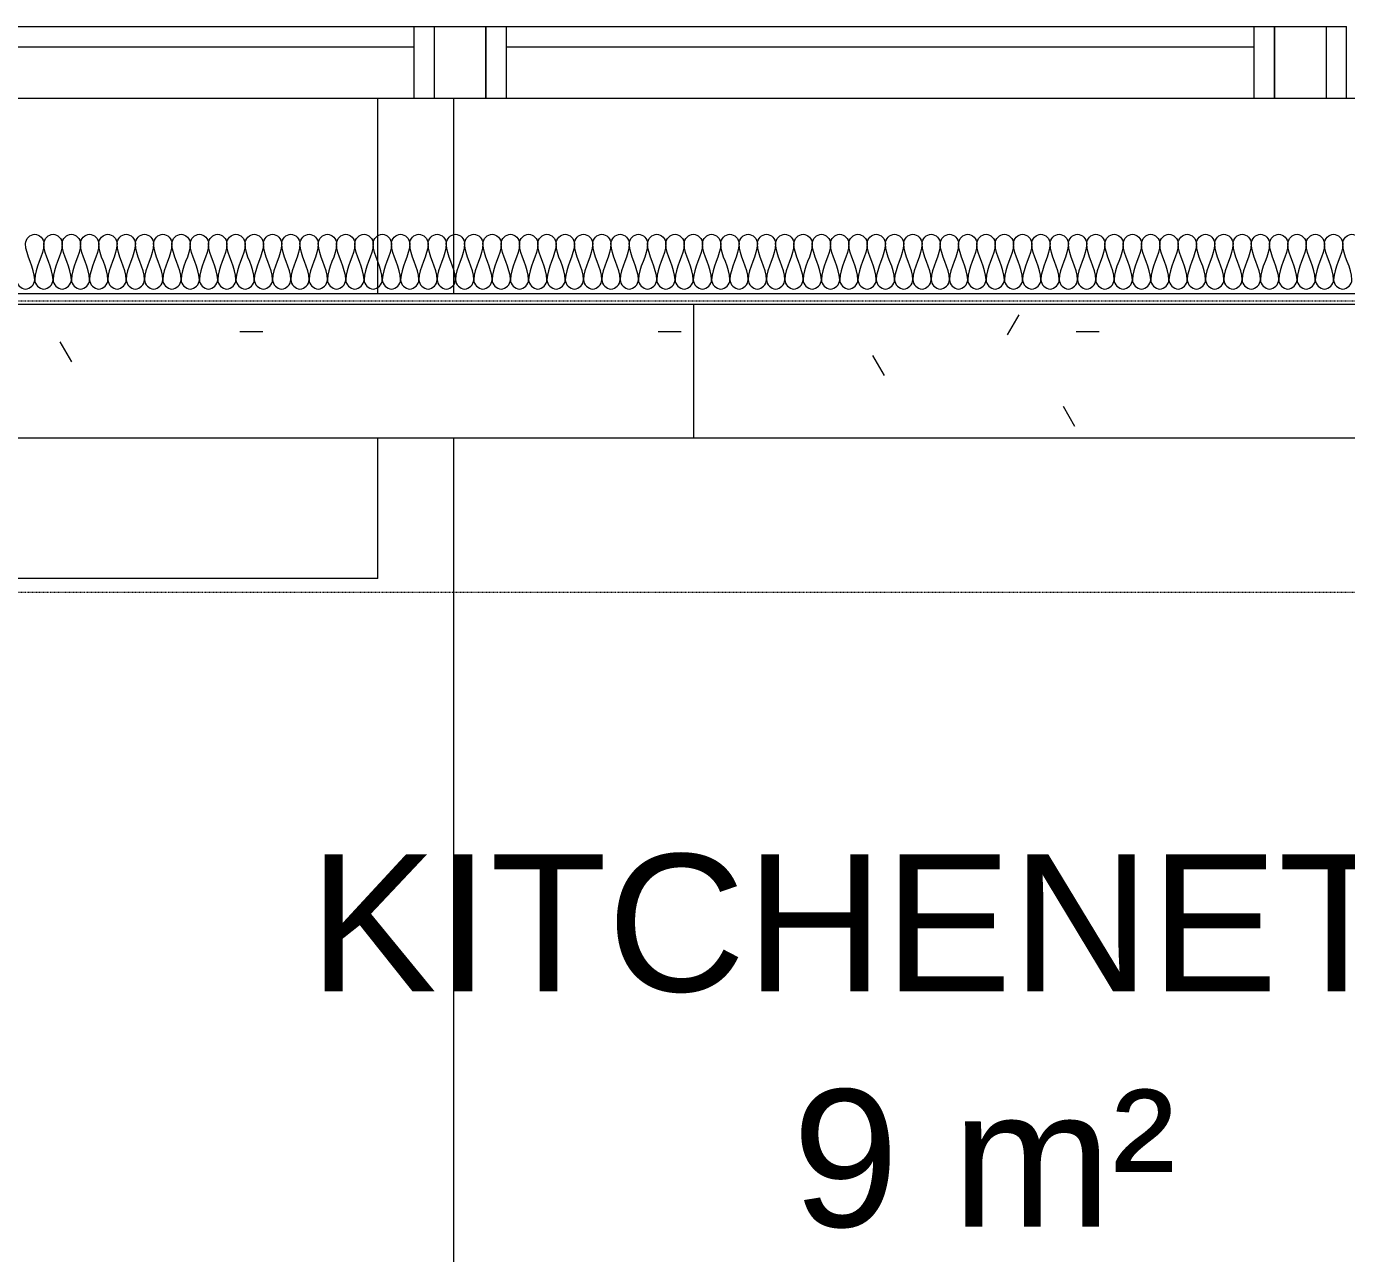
# Model space of a CAD drawing. Header units: millimetres. Extents: x -12186 to 152825, y -4386 to 9463.
# Drawn here: x 52088 to 54013, y 1416 to 3205 of the extents above; entities that cross this region are included whole.
import ezdxf

# ---------------------------------------------------------------- set-up
doc = ezdxf.new("R2010")
doc.units = ezdxf.units.MM
doc.linetypes.add('1000 Dashed', pattern=[2, 1, -1])
for name, color, linetype, lineweight in [('A-AREA-IDEN', 2, 'Continuous', 5), ('A-CLNG', 13, 'Continuous', 9), ('A-CLNG-PATT', 13, 'Continuous', 9), ('A-DETL', 90, 'Continuous', 5), ('A-FLOR-LEVL', 51, 'Continuous', 5), ('A-GLAZ-CWMG', 51, 'Continuous', 5), ('A-WALL', 113, 'Continuous', 9), ('S-COLS', 52, 'Continuous', 5), ('S-FSTN', 2, 'Continuous', 5)]:
    doc.layers.add(name, color=color, linetype=linetype, lineweight=lineweight)
doc.styles.add('Arial_2', font='arial.ttf', dxfattribs={"height": 200})
pattern_1 = [(0, (379.8, 3166.03), (812.8, 203.2), [33.528, -576.072, 33.528, -576.072, -3251.2]), (0, (379.8, 3166.03), (812.8, 203.2), [-1219.2, 33.528, -1185.672, 33.528, -576.072, -1422.4]), (0, (379.8, 3166.03), (812.8, 203.2), [-3048, 33.528, -372.872, 33.528, -982.472]), (120, (684.6, 3267.62), (-582.3764, 602.3054), [33.53, -576.07, 33.53, -3827.27]), (120, (684.6, 3267.62), (-582.3764, 602.3054), [-643.128, -576.072, 33.528, -1185.672, -2032]), (120, (684.6, 3267.62), (-582.3764, 602.3054), [-2438.4, 33.528, -576.072, 33.528, -1388.872]), (120, (684.6, 3267.62), (-582.3764, 602.3054), [-3081.53, -372.87, 33.53, -982.47]), (240, (786.2, 3674.03), (-230.4236, -805.5054), [33.53, -576.07, 33.53, -3827.27]), (240, (786.2, 3674.03), (-230.4236, -805.5054), [-643.128, -576.072, 33.528, -1185.672, -2032]), (240, (786.2, 3674.03), (-230.4236, -805.5054), [-2438.4, 33.528, -576.072, 33.528, -1388.872]), (240, (786.2, 3674.03), (-230.4236, -805.5054), [-3081.53, -372.87, 33.53, -982.47])]

# ---------------------------------------------------------------- blocks, each defined once
blk = doc.blocks.new('Structural Connections 1 - Structural Connections 1-1359859-Section B-B')
at = {"layer": 'S-FSTN'}
for p, q in [((4069.5, 3205), (5159, 3205)), ((5189, 3205), (6488.6, 3205))]:
    blk.add_line(p, q, dxfattribs=at)
blk = doc.blocks.new('Rectangular Mullion - Sheerclip 15 - 75x50 Aluminium Top and Side A Edge Frame-V317-Section B-B')
at = {"layer": 'A-GLAZ-CWMG'}
for p, q in [((4069.5, 3205), (5159, 3205)), ((4069.5, 3175), (5159, 3175))]:
    blk.add_line(p, q, dxfattribs=at)
blk = doc.blocks.new('Rectangular Mullion - 30x75-V318-Section B-B')
at = {"layer": 'A-GLAZ-CWMG'}
for p, q in [((5159, 3205), (5189, 3205)), ((5159, 3205), (5159, 3100)), ((5189, 3100), (5189, 3205))]:
    blk.add_line(p, q, dxfattribs=at)
blk = doc.blocks.new('Rectangular Mullion - Sheerclip 15 - 75x50 Aluminium Top and Side A Edge Frame-V320-Section B-B')
at = {"layer": 'A-GLAZ-CWMG'}
blk.add_line((5294, 3175), (6383.6, 3175), dxfattribs=at)
blk = doc.blocks.new('Rectangular Mullion - 30x75-V321-Section B-B')
at = {"layer": 'A-GLAZ-CWMG'}
for p, q in [((5264, 3205), (5294, 3205)), ((5264, 3205), (5264, 3100)), ((5294, 3100), (5294, 3205))]:
    blk.add_line(p, q, dxfattribs=at)
blk = doc.blocks.new('Ceilings 9 - Ceilings 2-1447905-Section B-B')
at = {"layer": 'A-CLNG-PATT'}
h = blk.add_hatch(dxfattribs=at)
h.set_pattern_fill('FP_109', color=256, style=0, pattern_type=2)
h.set_pattern_definition(pattern_1)
h.paths.add_polyline_path([(4684.2, 2605), (5566.9, 2605), (5566.9, 2800), (4529.7, 2800), (4529.7, 2605)])
h = blk.add_hatch(dxfattribs=at)
h.set_pattern_fill('FP_109', color=256, style=0, pattern_type=2)
h.set_pattern_definition(pattern_1)
h.paths.add_polyline_path([(5566.9, 2605), (7198.5, 2605), (7198.5, 2800), (5566.9, 2800), (5566.9, 2644.3)])
at = {"layer": 'A-CLNG'}
for p, q in [((5566.9, 2605), (5566.9, 2800)), ((4529.7, 2605), (5566.9, 2605)), ((5566.9, 2605), (7198.5, 2605))]:
    blk.add_line(p, q, dxfattribs=at)

msp = doc.modelspace()

# ---------------------------------------------------------------- linework, layer by layer
at = {"layer": 'A-CLNG'}
for p, q in [((54692.6, 2815), (52023.9, 2815)), ((52023.9, 2800), (54692.6, 2800))]:
    msp.add_line(p, q, dxfattribs=at)
at = {"layer": 'A-DETL'}
for points in [[(52087.2, 2888.7), (52087.2, 2895), (52100.5, 2909.1), (52113.9, 2895), (52113.9, 2888.7)], [(52100.5, 2835.4), (52100.5, 2853.7), (52087.2, 2870.4), (52087.2, 2888.7)], [(52113.9, 2888.7), (52113.9, 2870.4), (52100.5, 2853.7), (52100.5, 2835.4)], [(52113.9, 2888.7), (52113.9, 2895), (52127.2, 2909.1), (52140.5, 2895), (52140.5, 2888.7)], [(52127.2, 2835.4), (52127.2, 2853.7), (52113.9, 2870.4), (52113.9, 2888.7)], [(52140.5, 2888.7), (52140.5, 2870.4), (52127.2, 2853.7), (52127.2, 2835.4)], [(52140.5, 2888.7), (52140.5, 2895), (52153.9, 2909.1), (52167.2, 2895), (52167.2, 2888.7)], [(52153.9, 2835.4), (52153.9, 2853.7), (52140.5, 2870.4), (52140.5, 2888.7)], [(52167.2, 2888.7), (52167.2, 2870.4), (52153.9, 2853.7), (52153.9, 2835.4)], [(52167.2, 2888.7), (52167.2, 2895), (52180.5, 2909.1), (52193.9, 2895), (52193.9, 2888.7)], [(52180.5, 2835.4), (52180.5, 2853.7), (52167.2, 2870.4), (52167.2, 2888.7)], [(52193.9, 2888.7), (52193.9, 2870.4), (52180.5, 2853.7), (52180.5, 2835.4)], [(52193.9, 2888.7), (52193.9, 2895), (52207.2, 2909.1), (52220.5, 2895), (52220.5, 2888.7)], [(52207.2, 2835.4), (52207.2, 2853.7), (52193.9, 2870.4), (52193.9, 2888.7)], [(52220.5, 2888.7), (52220.5, 2870.4), (52207.2, 2853.7), (52207.2, 2835.4)], [(52220.5, 2888.7), (52220.5, 2895), (52233.9, 2909.1), (52247.2, 2895), (52247.2, 2888.7)], [(52233.9, 2835.4), (52233.9, 2853.7), (52220.5, 2870.4), (52220.5, 2888.7)], [(52247.2, 2888.7), (52247.2, 2870.4), (52233.9, 2853.7), (52233.9, 2835.4)], [(52247.2, 2888.7), (52247.2, 2895), (52260.5, 2909.1), (52273.9, 2895), (52273.9, 2888.7)], [(52260.5, 2835.4), (52260.5, 2853.7), (52247.2, 2870.4), (52247.2, 2888.7)], [(52273.9, 2888.7), (52273.9, 2870.4), (52260.5, 2853.7), (52260.5, 2835.4)], [(52273.9, 2888.7), (52273.9, 2895), (52287.2, 2909.1), (52300.5, 2895), (52300.5, 2888.7)], [(52287.2, 2835.4), (52287.2, 2853.7), (52273.9, 2870.4), (52273.9, 2888.7)], [(52300.5, 2888.7), (52300.5, 2870.4), (52287.2, 2853.7), (52287.2, 2835.4)], [(52300.5, 2888.7), (52300.5, 2895), (52313.9, 2909.1), (52327.2, 2895), (52327.2, 2888.7)], [(52313.9, 2835.4), (52313.9, 2853.7), (52300.5, 2870.4), (52300.5, 2888.7)], [(52327.2, 2888.7), (52327.2, 2870.4), (52313.9, 2853.7), (52313.9, 2835.4)], [(52327.2, 2888.7), (52327.2, 2895), (52340.5, 2909.1), (52353.9, 2895), (52353.9, 2888.7)], [(52340.5, 2835.4), (52340.5, 2853.7), (52327.2, 2870.4), (52327.2, 2888.7)], [(52353.9, 2888.7), (52353.9, 2870.4), (52340.5, 2853.7), (52340.5, 2835.4)], [(52353.9, 2888.7), (52353.9, 2895), (52367.2, 2909.1), (52380.5, 2895), (52380.5, 2888.7)], [(52367.2, 2835.4), (52367.2, 2853.7), (52353.9, 2870.4), (52353.9, 2888.7)], [(52380.5, 2888.7), (52380.5, 2870.4), (52367.2, 2853.7), (52367.2, 2835.4)], [(52380.5, 2888.7), (52380.5, 2895), (52393.9, 2909.1), (52407.2, 2895), (52407.2, 2888.7)], [(52393.9, 2835.4), (52393.9, 2853.7), (52380.5, 2870.4), (52380.5, 2888.7)], [(52407.2, 2888.7), (52407.2, 2870.4), (52393.9, 2853.7), (52393.9, 2835.4)], [(52407.2, 2888.7), (52407.2, 2895), (52420.5, 2909.1), (52433.9, 2895), (52433.9, 2888.7)], [(52420.5, 2835.4), (52420.5, 2853.7), (52407.2, 2870.4), (52407.2, 2888.7)], [(52433.9, 2888.7), (52433.9, 2870.4), (52420.5, 2853.7), (52420.5, 2835.4)], [(52433.9, 2888.7), (52433.9, 2895), (52447.2, 2909.1), (52460.5, 2895), (52460.5, 2888.7)], [(52447.2, 2835.4), (52447.2, 2853.7), (52433.9, 2870.4), (52433.9, 2888.7)], [(52460.5, 2888.7), (52460.5, 2870.4), (52447.2, 2853.7), (52447.2, 2835.4)], [(52460.5, 2888.7), (52460.5, 2895), (52473.9, 2909.1), (52487.2, 2895), (52487.2, 2888.7)], [(52473.9, 2835.4), (52473.9, 2853.7), (52460.5, 2870.4), (52460.5, 2888.7)], [(52487.2, 2888.7), (52487.2, 2870.4), (52473.9, 2853.7), (52473.9, 2835.4)], [(52487.2, 2888.7), (52487.2, 2895), (52500.5, 2909.1), (52513.9, 2895), (52513.9, 2888.7)], [(52500.5, 2835.4), (52500.5, 2853.7), (52487.2, 2870.4), (52487.2, 2888.7)], [(52513.9, 2888.7), (52513.9, 2870.4), (52500.5, 2853.7), (52500.5, 2835.4)], [(52513.9, 2888.7), (52513.9, 2895), (52527.2, 2909.1), (52540.5, 2895), (52540.5, 2888.7)], [(52527.2, 2835.4), (52527.2, 2853.7), (52513.9, 2870.4), (52513.9, 2888.7)], [(52540.5, 2888.7), (52540.5, 2870.4), (52527.2, 2853.7), (52527.2, 2835.4)], [(52540.5, 2888.7), (52540.5, 2895), (52553.9, 2909.1), (52567.2, 2895), (52567.2, 2888.7)], [(52553.9, 2835.4), (52553.9, 2853.7), (52540.5, 2870.4), (52540.5, 2888.7)], [(52567.2, 2888.7), (52567.2, 2870.4), (52553.9, 2853.7), (52553.9, 2835.4)], [(52567.2, 2888.7), (52567.2, 2895), (52580.5, 2909.1), (52593.9, 2895), (52593.9, 2888.7)], [(52580.5, 2835.4), (52580.5, 2853.7), (52567.2, 2870.4), (52567.2, 2888.7)], [(52593.9, 2888.7), (52593.9, 2870.4), (52580.5, 2853.7), (52580.5, 2835.4)], [(52593.9, 2888.7), (52593.9, 2895), (52607.2, 2909.1), (52620.5, 2895), (52620.5, 2888.7)], [(52607.2, 2835.4), (52607.2, 2853.7), (52593.9, 2870.4), (52593.9, 2888.7)], [(52620.5, 2888.7), (52620.5, 2870.4), (52607.2, 2853.7), (52607.2, 2835.4)], [(52620.5, 2888.7), (52620.5, 2895), (52633.9, 2909.1), (52647.2, 2895), (52647.2, 2888.7)], [(52633.9, 2835.4), (52633.9, 2853.7), (52620.5, 2870.4), (52620.5, 2888.7)], [(52647.2, 2888.7), (52647.2, 2870.4), (52633.9, 2853.7), (52633.9, 2835.4)], [(52647.2, 2888.7), (52647.2, 2895), (52660.5, 2909.1), (52673.9, 2895), (52673.9, 2888.7)], [(52660.5, 2835.4), (52660.5, 2853.7), (52647.2, 2870.4), (52647.2, 2888.7)], [(52673.9, 2888.7), (52673.9, 2870.4), (52660.5, 2853.7), (52660.5, 2835.4)], [(52673.9, 2888.7), (52673.9, 2895), (52687.2, 2909.1), (52700.5, 2895), (52700.5, 2888.7)], [(52687.2, 2835.4), (52687.2, 2853.7), (52673.9, 2870.4), (52673.9, 2888.7)], [(52700.5, 2888.7), (52700.5, 2870.4), (52687.2, 2853.7), (52687.2, 2835.4)], [(52700.5, 2888.7), (52700.5, 2895), (52713.9, 2909.1), (52727.2, 2895), (52727.2, 2888.7)], [(52713.9, 2835.4), (52713.9, 2853.7), (52700.5, 2870.4), (52700.5, 2888.7)], [(52727.2, 2888.7), (52727.2, 2870.4), (52713.9, 2853.7), (52713.9, 2835.4)], [(52727.2, 2888.7), (52727.2, 2895), (52740.5, 2909.1), (52753.9, 2895), (52753.9, 2888.7)], [(52740.5, 2835.4), (52740.5, 2853.7), (52727.2, 2870.4), (52727.2, 2888.7)], [(52753.9, 2888.7), (52753.9, 2870.4), (52740.5, 2853.7), (52740.5, 2835.4)], [(52753.9, 2888.7), (52753.9, 2895), (52767.2, 2909.1), (52780.5, 2895), (52780.5, 2888.7)], [(52767.2, 2835.4), (52767.2, 2853.7), (52753.9, 2870.4), (52753.9, 2888.7)], [(52780.5, 2888.7), (52780.5, 2870.4), (52767.2, 2853.7), (52767.2, 2835.4)], [(52780.5, 2888.7), (52780.5, 2895), (52793.9, 2909.1), (52807.2, 2895), (52807.2, 2888.7)], [(52793.9, 2835.4), (52793.9, 2853.7), (52780.5, 2870.4), (52780.5, 2888.7)], [(52807.2, 2888.7), (52807.2, 2870.4), (52793.9, 2853.7), (52793.9, 2835.4)], [(52807.2, 2888.7), (52807.2, 2895), (52820.5, 2909.1), (52833.9, 2895), (52833.9, 2888.7)], [(52820.5, 2835.4), (52820.5, 2853.7), (52807.2, 2870.4), (52807.2, 2888.7)], [(52833.9, 2888.7), (52833.9, 2870.4), (52820.5, 2853.7), (52820.5, 2835.4)], [(52833.9, 2888.7), (52833.9, 2895), (52847.2, 2909.1), (52860.5, 2895), (52860.5, 2888.7)], [(52847.2, 2835.4), (52847.2, 2853.7), (52833.9, 2870.4), (52833.9, 2888.7)], [(52860.5, 2888.7), (52860.5, 2870.4), (52847.2, 2853.7), (52847.2, 2835.4)], [(52860.5, 2888.7), (52860.5, 2895), (52873.9, 2909.1), (52887.2, 2895), (52887.2, 2888.7)], [(52873.9, 2835.4), (52873.9, 2853.7), (52860.5, 2870.4), (52860.5, 2888.7)], [(52887.2, 2888.7), (52887.2, 2870.4), (52873.9, 2853.7), (52873.9, 2835.4)], [(52887.2, 2888.7), (52887.2, 2895), (52900.5, 2909.1), (52913.9, 2895), (52913.9, 2888.7)], [(52900.5, 2835.4), (52900.5, 2853.7), (52887.2, 2870.4), (52887.2, 2888.7)], [(52913.9, 2888.7), (52913.9, 2870.4), (52900.5, 2853.7), (52900.5, 2835.4)], [(52913.9, 2888.7), (52913.9, 2895), (52927.2, 2909.1), (52940.5, 2895), (52940.5, 2888.7)], [(52927.2, 2835.4), (52927.2, 2853.7), (52913.9, 2870.4), (52913.9, 2888.7)], [(52940.5, 2888.7), (52940.5, 2870.4), (52927.2, 2853.7), (52927.2, 2835.4)], [(52940.5, 2888.7), (52940.5, 2895), (52953.9, 2909.1), (52967.2, 2895), (52967.2, 2888.7)], [(52953.9, 2835.4), (52953.9, 2853.7), (52940.5, 2870.4), (52940.5, 2888.7)], [(52967.2, 2888.7), (52967.2, 2870.4), (52953.9, 2853.7), (52953.9, 2835.4)], [(52967.2, 2888.7), (52967.2, 2895), (52980.5, 2909.1), (52993.9, 2895), (52993.9, 2888.7)], [(52980.5, 2835.4), (52980.5, 2853.7), (52967.2, 2870.4), (52967.2, 2888.7)], [(52993.9, 2888.7), (52993.9, 2870.4), (52980.5, 2853.7), (52980.5, 2835.4)], [(52993.9, 2888.7), (52993.9, 2895), (53007.2, 2909.1), (53020.5, 2895), (53020.5, 2888.7)], [(53007.2, 2835.4), (53007.2, 2853.7), (52993.9, 2870.4), (52993.9, 2888.7)], [(53020.5, 2888.7), (53020.5, 2870.4), (53007.2, 2853.7), (53007.2, 2835.4)], [(53020.5, 2888.7), (53020.5, 2895), (53033.9, 2909.1), (53047.2, 2895), (53047.2, 2888.7)], [(53033.9, 2835.4), (53033.9, 2853.7), (53020.5, 2870.4), (53020.5, 2888.7)], [(53047.2, 2888.7), (53047.2, 2870.4), (53033.9, 2853.7), (53033.9, 2835.4)], [(53047.2, 2888.7), (53047.2, 2895), (53060.5, 2909.1), (53073.9, 2895), (53073.9, 2888.7)], [(53060.5, 2835.4), (53060.5, 2853.7), (53047.2, 2870.4), (53047.2, 2888.7)], [(53073.9, 2888.7), (53073.9, 2870.4), (53060.5, 2853.7), (53060.5, 2835.4)], [(53073.9, 2888.7), (53073.9, 2895), (53087.2, 2909.1), (53100.5, 2895), (53100.5, 2888.7)], [(53087.2, 2835.4), (53087.2, 2853.7), (53073.9, 2870.4), (53073.9, 2888.7)], [(53100.5, 2888.7), (53100.5, 2870.4), (53087.2, 2853.7), (53087.2, 2835.4)], [(53100.5, 2888.7), (53100.5, 2895), (53113.9, 2909.1), (53127.2, 2895), (53127.2, 2888.7)], [(53113.9, 2835.4), (53113.9, 2853.7), (53100.5, 2870.4), (53100.5, 2888.7)], [(53127.2, 2888.7), (53127.2, 2870.4), (53113.9, 2853.7), (53113.9, 2835.4)], [(53127.2, 2888.7), (53127.2, 2895), (53140.5, 2909.1), (53153.9, 2895), (53153.9, 2888.7)], [(53140.5, 2835.4), (53140.5, 2853.7), (53127.2, 2870.4), (53127.2, 2888.7)], [(53153.9, 2888.7), (53153.9, 2870.4), (53140.5, 2853.7), (53140.5, 2835.4)], [(53153.9, 2888.7), (53153.9, 2895), (53167.2, 2909.1), (53180.5, 2895), (53180.5, 2888.7)], [(53167.2, 2835.4), (53167.2, 2853.7), (53153.9, 2870.4), (53153.9, 2888.7)], [(53180.5, 2888.7), (53180.5, 2870.4), (53167.2, 2853.7), (53167.2, 2835.4)], [(53180.5, 2888.7), (53180.5, 2895), (53193.9, 2909.1), (53207.2, 2895), (53207.2, 2888.7)], [(53193.9, 2835.4), (53193.9, 2853.7), (53180.5, 2870.4), (53180.5, 2888.7)], [(53207.2, 2888.7), (53207.2, 2870.4), (53193.9, 2853.7), (53193.9, 2835.4)], [(53207.2, 2888.7), (53207.2, 2895), (53220.5, 2909.1), (53233.9, 2895), (53233.9, 2888.7)], [(53220.5, 2835.4), (53220.5, 2853.7), (53207.2, 2870.4), (53207.2, 2888.7)], [(53233.9, 2888.7), (53233.9, 2870.4), (53220.5, 2853.7), (53220.5, 2835.4)], [(53233.9, 2888.7), (53233.9, 2895), (53247.2, 2909.1), (53260.5, 2895), (53260.5, 2888.7)], [(53247.2, 2835.4), (53247.2, 2853.7), (53233.9, 2870.4), (53233.9, 2888.7)], [(53260.5, 2888.7), (53260.5, 2870.4), (53247.2, 2853.7), (53247.2, 2835.4)], [(53260.5, 2888.7), (53260.5, 2895), (53273.9, 2909.1), (53287.2, 2895), (53287.2, 2888.7)], [(53273.9, 2835.4), (53273.9, 2853.7), (53260.5, 2870.4), (53260.5, 2888.7)], [(53287.2, 2888.7), (53287.2, 2870.4), (53273.9, 2853.7), (53273.9, 2835.4)], [(53287.2, 2888.7), (53287.2, 2895), (53300.5, 2909.1), (53313.9, 2895), (53313.9, 2888.7)], [(53300.5, 2835.4), (53300.5, 2853.7), (53287.2, 2870.4), (53287.2, 2888.7)], [(53313.9, 2888.7), (53313.9, 2870.4), (53300.5, 2853.7), (53300.5, 2835.4)], [(53313.9, 2888.7), (53313.9, 2895), (53327.2, 2909.1), (53340.5, 2895), (53340.5, 2888.7)], [(53327.2, 2835.4), (53327.2, 2853.7), (53313.9, 2870.4), (53313.9, 2888.7)], [(53340.5, 2888.7), (53340.5, 2870.4), (53327.2, 2853.7), (53327.2, 2835.4)], [(53340.5, 2888.7), (53340.5, 2895), (53353.9, 2909.1), (53367.2, 2895), (53367.2, 2888.7)], [(53353.9, 2835.4), (53353.9, 2853.7), (53340.5, 2870.4), (53340.5, 2888.7)], [(53367.2, 2888.7), (53367.2, 2870.4), (53353.9, 2853.7), (53353.9, 2835.4)], [(53367.2, 2888.7), (53367.2, 2895), (53380.5, 2909.1), (53393.9, 2895), (53393.9, 2888.7)], [(53380.5, 2835.4), (53380.5, 2853.7), (53367.2, 2870.4), (53367.2, 2888.7)], [(53393.9, 2888.7), (53393.9, 2870.4), (53380.5, 2853.7), (53380.5, 2835.4)], [(53393.9, 2888.7), (53393.9, 2895), (53407.2, 2909.1), (53420.5, 2895), (53420.5, 2888.7)], [(53407.2, 2835.4), (53407.2, 2853.7), (53393.9, 2870.4), (53393.9, 2888.7)], [(53420.5, 2888.7), (53420.5, 2870.4), (53407.2, 2853.7), (53407.2, 2835.4)], [(53420.5, 2888.7), (53420.5, 2895), (53433.9, 2909.1), (53447.2, 2895), (53447.2, 2888.7)], [(53433.9, 2835.4), (53433.9, 2853.7), (53420.5, 2870.4), (53420.5, 2888.7)], [(53447.2, 2888.7), (53447.2, 2870.4), (53433.9, 2853.7), (53433.9, 2835.4)], [(53447.2, 2888.7), (53447.2, 2895), (53460.5, 2909.1), (53473.9, 2895), (53473.9, 2888.7)], [(53460.5, 2835.4), (53460.5, 2853.7), (53447.2, 2870.4), (53447.2, 2888.7)], [(53473.9, 2888.7), (53473.9, 2870.4), (53460.5, 2853.7), (53460.5, 2835.4)], [(53473.9, 2888.7), (53473.9, 2895), (53487.2, 2909.1), (53500.5, 2895), (53500.5, 2888.7)], [(53487.2, 2835.4), (53487.2, 2853.7), (53473.9, 2870.4), (53473.9, 2888.7)], [(53500.5, 2888.7), (53500.5, 2870.4), (53487.2, 2853.7), (53487.2, 2835.4)], [(53500.5, 2888.7), (53500.5, 2895), (53513.9, 2909.1), (53527.2, 2895), (53527.2, 2888.7)], [(53513.9, 2835.4), (53513.9, 2853.7), (53500.5, 2870.4), (53500.5, 2888.7)], [(53527.2, 2888.7), (53527.2, 2870.4), (53513.9, 2853.7), (53513.9, 2835.4)], [(53527.2, 2888.7), (53527.2, 2895), (53540.5, 2909.1), (53553.9, 2895), (53553.9, 2888.7)], [(53540.5, 2835.4), (53540.5, 2853.7), (53527.2, 2870.4), (53527.2, 2888.7)], [(53553.9, 2888.7), (53553.9, 2870.4), (53540.5, 2853.7), (53540.5, 2835.4)], [(53553.9, 2888.7), (53553.9, 2895), (53567.2, 2909.1), (53580.5, 2895), (53580.5, 2888.7)], [(53567.2, 2835.4), (53567.2, 2853.7), (53553.9, 2870.4), (53553.9, 2888.7)], [(53580.5, 2888.7), (53580.5, 2870.4), (53567.2, 2853.7), (53567.2, 2835.4)], [(53580.5, 2888.7), (53580.5, 2895), (53593.9, 2909.1), (53607.2, 2895), (53607.2, 2888.7)], [(53593.9, 2835.4), (53593.9, 2853.7), (53580.5, 2870.4), (53580.5, 2888.7)], [(53607.2, 2888.7), (53607.2, 2870.4), (53593.9, 2853.7), (53593.9, 2835.4)], [(53607.2, 2888.7), (53607.2, 2895), (53620.5, 2909.1), (53633.9, 2895), (53633.9, 2888.7)], [(53620.5, 2835.4), (53620.5, 2853.7), (53607.2, 2870.4), (53607.2, 2888.7)], [(53633.9, 2888.7), (53633.9, 2870.4), (53620.5, 2853.7), (53620.5, 2835.4)], [(53633.9, 2888.7), (53633.9, 2895), (53647.2, 2909.1), (53660.5, 2895), (53660.5, 2888.7)], [(53647.2, 2835.4), (53647.2, 2853.7), (53633.9, 2870.4), (53633.9, 2888.7)], [(53660.5, 2888.7), (53660.5, 2870.4), (53647.2, 2853.7), (53647.2, 2835.4)], [(53660.5, 2888.7), (53660.5, 2895), (53673.9, 2909.1), (53687.2, 2895), (53687.2, 2888.7)], [(53673.9, 2835.4), (53673.9, 2853.7), (53660.5, 2870.4), (53660.5, 2888.7)], [(53687.2, 2888.7), (53687.2, 2870.4), (53673.9, 2853.7), (53673.9, 2835.4)], [(53687.2, 2888.7), (53687.2, 2895), (53700.5, 2909.1), (53713.9, 2895), (53713.9, 2888.7)], [(53700.5, 2835.4), (53700.5, 2853.7), (53687.2, 2870.4), (53687.2, 2888.7)], [(53713.9, 2888.7), (53713.9, 2870.4), (53700.5, 2853.7), (53700.5, 2835.4)], [(53713.9, 2888.7), (53713.9, 2895), (53727.2, 2909.1), (53740.5, 2895), (53740.5, 2888.7)], [(53727.2, 2835.4), (53727.2, 2853.7), (53713.9, 2870.4), (53713.9, 2888.7)], [(53740.5, 2888.7), (53740.5, 2870.4), (53727.2, 2853.7), (53727.2, 2835.4)], [(53740.5, 2888.7), (53740.5, 2895), (53753.9, 2909.1), (53767.2, 2895), (53767.2, 2888.7)], [(53753.9, 2835.4), (53753.9, 2853.7), (53740.5, 2870.4), (53740.5, 2888.7)], [(53767.2, 2888.7), (53767.2, 2870.4), (53753.9, 2853.7), (53753.9, 2835.4)], [(53767.2, 2888.7), (53767.2, 2895), (53780.5, 2909.1), (53793.9, 2895), (53793.9, 2888.7)], [(53780.5, 2835.4), (53780.5, 2853.7), (53767.2, 2870.4), (53767.2, 2888.7)], [(53793.9, 2888.7), (53793.9, 2870.4), (53780.5, 2853.7), (53780.5, 2835.4)], [(53793.9, 2888.7), (53793.9, 2895), (53807.2, 2909.1), (53820.5, 2895), (53820.5, 2888.7)], [(53807.2, 2835.4), (53807.2, 2853.7), (53793.9, 2870.4), (53793.9, 2888.7)], [(53820.5, 2888.7), (53820.5, 2870.4), (53807.2, 2853.7), (53807.2, 2835.4)], [(53820.5, 2888.7), (53820.5, 2895), (53833.9, 2909.1), (53847.2, 2895), (53847.2, 2888.7)], [(53833.9, 2835.4), (53833.9, 2853.7), (53820.5, 2870.4), (53820.5, 2888.7)], [(53847.2, 2888.7), (53847.2, 2870.4), (53833.9, 2853.7), (53833.9, 2835.4)], [(53847.2, 2888.7), (53847.2, 2895), (53860.5, 2909.1), (53873.9, 2895), (53873.9, 2888.7)], [(53860.5, 2835.4), (53860.5, 2853.7), (53847.2, 2870.4), (53847.2, 2888.7)], [(53873.9, 2888.7), (53873.9, 2870.4), (53860.5, 2853.7), (53860.5, 2835.4)], [(53873.9, 2888.7), (53873.9, 2895), (53887.2, 2909.1), (53900.5, 2895), (53900.5, 2888.7)], [(53887.2, 2835.4), (53887.2, 2853.7), (53873.9, 2870.4), (53873.9, 2888.7)], [(53900.5, 2888.7), (53900.5, 2870.4), (53887.2, 2853.7), (53887.2, 2835.4)], [(53900.5, 2888.7), (53900.5, 2895), (53913.9, 2909.1), (53927.2, 2895), (53927.2, 2888.7)], [(53913.9, 2835.4), (53913.9, 2853.7), (53900.5, 2870.4), (53900.5, 2888.7)], [(53927.2, 2888.7), (53927.2, 2870.4), (53913.9, 2853.7), (53913.9, 2835.4)], [(53927.2, 2888.7), (53927.2, 2895), (53940.5, 2909.1), (53953.9, 2895), (53953.9, 2888.7)], [(53940.5, 2835.4), (53940.5, 2853.7), (53927.2, 2870.4), (53927.2, 2888.7)], [(53953.9, 2888.7), (53953.9, 2870.4), (53940.5, 2853.7), (53940.5, 2835.4)], [(53953.9, 2888.7), (53953.9, 2895), (53967.2, 2909.1), (53980.5, 2895), (53980.5, 2888.7)], [(53967.2, 2835.4), (53967.2, 2853.7), (53953.9, 2870.4), (53953.9, 2888.7)], [(53980.5, 2888.7), (53980.5, 2870.4), (53967.2, 2853.7), (53967.2, 2835.4)], [(53980.5, 2888.7), (53980.5, 2895), (53993.9, 2909.1), (54007.2, 2895), (54007.2, 2888.7)], [(53993.9, 2835.4), (53993.9, 2853.7), (53980.5, 2870.4), (53980.5, 2888.7)], [(54007.2, 2888.7), (54007.2, 2870.4), (53993.9, 2853.7), (53993.9, 2835.4)], [(54007.2, 2888.7), (54007.2, 2895), (54020.5, 2909.1), (54033.9, 2895), (54033.9, 2888.7)], [(54020.5, 2835.4), (54020.5, 2853.7), (54007.2, 2870.4), (54007.2, 2888.7)], [(52073.9, 2835.4), (52073.9, 2829.1), (52087.2, 2815), (52100.5, 2829.1), (52100.5, 2835.4)], [(52100.5, 2835.4), (52100.5, 2829.1), (52113.9, 2815), (52127.2, 2829.1), (52127.2, 2835.4)], [(52127.2, 2835.4), (52127.2, 2829.1), (52140.5, 2815), (52153.9, 2829.1), (52153.9, 2835.4)], [(52153.9, 2835.4), (52153.9, 2829.1), (52167.2, 2815), (52180.5, 2829.1), (52180.5, 2835.4)], [(52180.5, 2835.4), (52180.5, 2829.1), (52193.9, 2815), (52207.2, 2829.1), (52207.2, 2835.4)], [(52207.2, 2835.4), (52207.2, 2829.1), (52220.5, 2815), (52233.9, 2829.1), (52233.9, 2835.4)], [(52233.9, 2835.4), (52233.9, 2829.1), (52247.2, 2815), (52260.5, 2829.1), (52260.5, 2835.4)], [(52260.5, 2835.4), (52260.5, 2829.1), (52273.9, 2815), (52287.2, 2829.1), (52287.2, 2835.4)], [(52287.2, 2835.4), (52287.2, 2829.1), (52300.5, 2815), (52313.9, 2829.1), (52313.9, 2835.4)], [(52313.9, 2835.4), (52313.9, 2829.1), (52327.2, 2815), (52340.5, 2829.1), (52340.5, 2835.4)], [(52340.5, 2835.4), (52340.5, 2829.1), (52353.9, 2815), (52367.2, 2829.1), (52367.2, 2835.4)], [(52367.2, 2835.4), (52367.2, 2829.1), (52380.5, 2815), (52393.9, 2829.1), (52393.9, 2835.4)], [(52393.9, 2835.4), (52393.9, 2829.1), (52407.2, 2815), (52420.5, 2829.1), (52420.5, 2835.4)], [(52420.5, 2835.4), (52420.5, 2829.1), (52433.9, 2815), (52447.2, 2829.1), (52447.2, 2835.4)], [(52447.2, 2835.4), (52447.2, 2829.1), (52460.5, 2815), (52473.9, 2829.1), (52473.9, 2835.4)], [(52473.9, 2835.4), (52473.9, 2829.1), (52487.2, 2815), (52500.5, 2829.1), (52500.5, 2835.4)], [(52500.5, 2835.4), (52500.5, 2829.1), (52513.9, 2815), (52527.2, 2829.1), (52527.2, 2835.4)], [(52527.2, 2835.4), (52527.2, 2829.1), (52540.5, 2815), (52553.9, 2829.1), (52553.9, 2835.4)], [(52553.9, 2835.4), (52553.9, 2829.1), (52567.2, 2815), (52580.5, 2829.1), (52580.5, 2835.4)], [(52580.5, 2835.4), (52580.5, 2829.1), (52593.9, 2815), (52607.2, 2829.1), (52607.2, 2835.4)], [(52607.2, 2835.4), (52607.2, 2829.1), (52620.5, 2815), (52633.9, 2829.1), (52633.9, 2835.4)], [(52633.9, 2835.4), (52633.9, 2829.1), (52647.2, 2815), (52660.5, 2829.1), (52660.5, 2835.4)], [(52660.5, 2835.4), (52660.5, 2829.1), (52673.9, 2815), (52687.2, 2829.1), (52687.2, 2835.4)], [(52687.2, 2835.4), (52687.2, 2829.1), (52700.5, 2815), (52713.9, 2829.1), (52713.9, 2835.4)], [(52713.9, 2835.4), (52713.9, 2829.1), (52727.2, 2815), (52740.5, 2829.1), (52740.5, 2835.4)], [(52740.5, 2835.4), (52740.5, 2829.1), (52753.9, 2815), (52767.2, 2829.1), (52767.2, 2835.4)], [(52767.2, 2835.4), (52767.2, 2829.1), (52780.5, 2815), (52793.9, 2829.1), (52793.9, 2835.4)], [(52793.9, 2835.4), (52793.9, 2829.1), (52807.2, 2815), (52820.5, 2829.1), (52820.5, 2835.4)], [(52820.5, 2835.4), (52820.5, 2829.1), (52833.9, 2815), (52847.2, 2829.1), (52847.2, 2835.4)], [(52847.2, 2835.4), (52847.2, 2829.1), (52860.5, 2815), (52873.9, 2829.1), (52873.9, 2835.4)], [(52873.9, 2835.4), (52873.9, 2829.1), (52887.2, 2815), (52900.5, 2829.1), (52900.5, 2835.4)], [(52900.5, 2835.4), (52900.5, 2829.1), (52913.9, 2815), (52927.2, 2829.1), (52927.2, 2835.4)], [(52927.2, 2835.4), (52927.2, 2829.1), (52940.5, 2815), (52953.9, 2829.1), (52953.9, 2835.4)], [(52953.9, 2835.4), (52953.9, 2829.1), (52967.2, 2815), (52980.5, 2829.1), (52980.5, 2835.4)], [(52980.5, 2835.4), (52980.5, 2829.1), (52993.9, 2815), (53007.2, 2829.1), (53007.2, 2835.4)], [(53007.2, 2835.4), (53007.2, 2829.1), (53020.5, 2815), (53033.9, 2829.1), (53033.9, 2835.4)], [(53033.9, 2835.4), (53033.9, 2829.1), (53047.2, 2815), (53060.5, 2829.1), (53060.5, 2835.4)], [(53060.5, 2835.4), (53060.5, 2829.1), (53073.9, 2815), (53087.2, 2829.1), (53087.2, 2835.4)], [(53087.2, 2835.4), (53087.2, 2829.1), (53100.5, 2815), (53113.9, 2829.1), (53113.9, 2835.4)], [(53113.9, 2835.4), (53113.9, 2829.1), (53127.2, 2815), (53140.5, 2829.1), (53140.5, 2835.4)], [(53140.5, 2835.4), (53140.5, 2829.1), (53153.9, 2815), (53167.2, 2829.1), (53167.2, 2835.4)], [(53167.2, 2835.4), (53167.2, 2829.1), (53180.5, 2815), (53193.9, 2829.1), (53193.9, 2835.4)], [(53193.9, 2835.4), (53193.9, 2829.1), (53207.2, 2815), (53220.5, 2829.1), (53220.5, 2835.4)], [(53220.5, 2835.4), (53220.5, 2829.1), (53233.9, 2815), (53247.2, 2829.1), (53247.2, 2835.4)], [(53247.2, 2835.4), (53247.2, 2829.1), (53260.5, 2815), (53273.9, 2829.1), (53273.9, 2835.4)], [(53273.9, 2835.4), (53273.9, 2829.1), (53287.2, 2815), (53300.5, 2829.1), (53300.5, 2835.4)], [(53300.5, 2835.4), (53300.5, 2829.1), (53313.9, 2815), (53327.2, 2829.1), (53327.2, 2835.4)], [(53327.2, 2835.4), (53327.2, 2829.1), (53340.5, 2815), (53353.9, 2829.1), (53353.9, 2835.4)], [(53353.9, 2835.4), (53353.9, 2829.1), (53367.2, 2815), (53380.5, 2829.1), (53380.5, 2835.4)], [(53380.5, 2835.4), (53380.5, 2829.1), (53393.9, 2815), (53407.2, 2829.1), (53407.2, 2835.4)], [(53407.2, 2835.4), (53407.2, 2829.1), (53420.5, 2815), (53433.9, 2829.1), (53433.9, 2835.4)], [(53433.9, 2835.4), (53433.9, 2829.1), (53447.2, 2815), (53460.5, 2829.1), (53460.5, 2835.4)], [(53460.5, 2835.4), (53460.5, 2829.1), (53473.9, 2815), (53487.2, 2829.1), (53487.2, 2835.4)], [(53487.2, 2835.4), (53487.2, 2829.1), (53500.5, 2815), (53513.9, 2829.1), (53513.9, 2835.4)], [(53513.9, 2835.4), (53513.9, 2829.1), (53527.2, 2815), (53540.5, 2829.1), (53540.5, 2835.4)], [(53540.5, 2835.4), (53540.5, 2829.1), (53553.9, 2815), (53567.2, 2829.1), (53567.2, 2835.4)], [(53567.2, 2835.4), (53567.2, 2829.1), (53580.5, 2815), (53593.9, 2829.1), (53593.9, 2835.4)], [(53593.9, 2835.4), (53593.9, 2829.1), (53607.2, 2815), (53620.5, 2829.1), (53620.5, 2835.4)], [(53620.5, 2835.4), (53620.5, 2829.1), (53633.9, 2815), (53647.2, 2829.1), (53647.2, 2835.4)], [(53647.2, 2835.4), (53647.2, 2829.1), (53660.5, 2815), (53673.9, 2829.1), (53673.9, 2835.4)], [(53673.9, 2835.4), (53673.9, 2829.1), (53687.2, 2815), (53700.5, 2829.1), (53700.5, 2835.4)], [(53700.5, 2835.4), (53700.5, 2829.1), (53713.9, 2815), (53727.2, 2829.1), (53727.2, 2835.4)], [(53727.2, 2835.4), (53727.2, 2829.1), (53740.5, 2815), (53753.9, 2829.1), (53753.9, 2835.4)], [(53753.9, 2835.4), (53753.9, 2829.1), (53767.2, 2815), (53780.5, 2829.1), (53780.5, 2835.4)], [(53780.5, 2835.4), (53780.5, 2829.1), (53793.9, 2815), (53807.2, 2829.1), (53807.2, 2835.4)], [(53807.2, 2835.4), (53807.2, 2829.1), (53820.5, 2815), (53833.9, 2829.1), (53833.9, 2835.4)], [(53833.9, 2835.4), (53833.9, 2829.1), (53847.2, 2815), (53860.5, 2829.1), (53860.5, 2835.4)], [(53860.5, 2835.4), (53860.5, 2829.1), (53873.9, 2815), (53887.2, 2829.1), (53887.2, 2835.4)], [(53887.2, 2835.4), (53887.2, 2829.1), (53900.5, 2815), (53913.9, 2829.1), (53913.9, 2835.4)], [(53913.9, 2835.4), (53913.9, 2829.1), (53927.2, 2815), (53940.5, 2829.1), (53940.5, 2835.4)], [(53940.5, 2835.4), (53940.5, 2829.1), (53953.9, 2815), (53967.2, 2829.1), (53967.2, 2835.4)], [(53967.2, 2835.4), (53967.2, 2829.1), (53980.5, 2815), (53993.9, 2829.1), (53993.9, 2835.4)], [(53993.9, 2835.4), (53993.9, 2829.1), (54007.2, 2815), (54020.5, 2829.1), (54020.5, 2835.4)]]:
    msp.add_open_spline(points, degree=3, dxfattribs=at)
at = {"layer": 'A-FLOR-LEVL', "linetype": '1000 Dashed'}
for p, q in [((40316.8, 2805), (71229.1, 2805)), ((40316.8, 2380), (71229.1, 2380))]:
    msp.add_line(p, q, dxfattribs=at)
at = {"layer": 'A-WALL'}
for p, q in [((55026.9, 3100), (51563.9, 3100)), ((52600.9, 2815), (52600.9, 3100)), ((52710.9, 3100), (52710.9, 2815)), ((52600.9, 2400), (52600.9, 2605)), ((52710.9, 2605), (52710.9, 0)), ((52600.9, 2400), (51673.9, 2400))]:
    msp.add_line(p, q, dxfattribs=at)
at = {"layer": 'S-COLS'}
for p, q in [((52683.2, 3205), (52758.2, 3205)), ((52758.2, 3100), (52758.2, 3205)), ((53907.8, 3205), (53982.8, 3205)), ((53907.8, 3205), (53907.8, 3100))]:
    msp.add_line(p, q, dxfattribs=at)

# ---------------------------------------------------------------- block references
at = {"layer": 'A-CLNG'}
msp.add_blockref('Ceilings 9 - Ceilings 2-1447905-Section B-B', (47494.2, 0), dxfattribs=at)
at = {"layer": 'A-GLAZ-CWMG'}
for name, p in [('Rectangular Mullion - Sheerclip 15 - 75x50 Aluminium Top and Side A Edge Frame-V317-Section B-B', (47494.2, 0)), ('Rectangular Mullion - 30x75-V318-Section B-B', (47494.2, 0)), ('Rectangular Mullion - 30x75-V321-Section B-B', (47494.2, 0)), ('Rectangular Mullion - 30x75-V318-Section B-B', (48718.8, 0)), ('Rectangular Mullion - 30x75-V321-Section B-B', (48718.8, 0)), ('Rectangular Mullion - Sheerclip 15 - 75x50 Aluminium Top and Side A Edge Frame-V320-Section B-B', (47494.2, 0))]:
    msp.add_blockref(name, p, dxfattribs=at)
at = {"layer": 'S-FSTN'}
msp.add_blockref('Structural Connections 1 - Structural Connections 1-1359859-Section B-B', (47494.2, 0), dxfattribs=at)

# ---------------------------------------------------------------- texts
at = {"layer": 'A-AREA-IDEN', "char_height": 200, "attachment_point": 1, "style": 'Arial_2'}
for s, insert, width in [('KITCHENETTE', (52500.3, 1998.2), 2397.046), ('9 m²', (53204.8, 1655.1), 689.451)]:
    msp.add_mtext(s, dxfattribs=dict(at, insert=insert, width=width))

doc.saveas('drawing.dxf')
